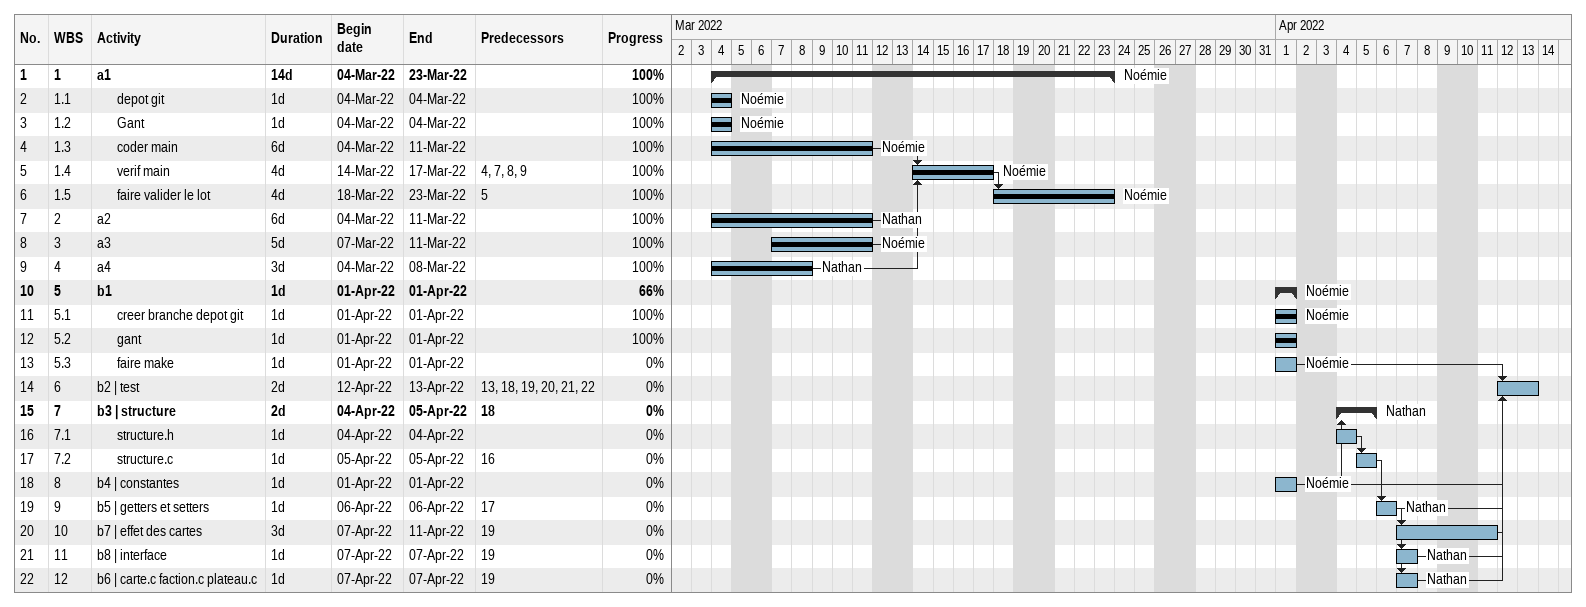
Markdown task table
| ID | WBS | Task | Duration | Start | Finish | Predecessors | Resources | % complete |
|---|---|---|---|---|---|---|---|---|
| 1 | 1 | **a1** | 14d | 2022-03-04 | 2022-03-23 |  | Noémie | 100 |
| 2 | 1.1 | depot git | 1d | 2022-03-04 | 2022-03-04 |  | Noémie | 100 |
| 3 | 1.2 | Gant | 1d | 2022-03-04 | 2022-03-04 |  | Noémie | 100 |
| 4 | 1.3 | coder main | 6d | 2022-03-04 | 2022-03-11 |  | Noémie | 100 |
| 5 | 1.4 | verif main | 4d | 2022-03-14 | 2022-03-17 | 4, 7, 8, 9 | Noémie | 100 |
| 6 | 1.5 | faire valider le lot | 4d | 2022-03-18 | 2022-03-23 | 5 | Noémie | 100 |
| 7 | 2 | a2 | 6d | 2022-03-04 | 2022-03-11 |  | Nathan | 100 |
| 8 | 3 | a3 | 5d | 2022-03-07 | 2022-03-11 |  | Noémie | 100 |
| 9 | 4 | a4 | 3d | 2022-03-04 | 2022-03-08 |  | Nathan | 100 |
| 10 | 5 | **b1** | 1d | 2022-04-01 | 2022-04-01 |  | Noémie | 66 |
| 11 | 5.1 | creer branche depot git | 1d | 2022-04-01 | 2022-04-01 |  | Noémie | 100 |
| 12 | 5.2 | gant | 1d | 2022-04-01 | 2022-04-01 |  |  | 100 |
| 13 | 5.3 | faire make | 1d | 2022-04-01 | 2022-04-01 |  | Noémie | 0 |
| 14 | 6 | b2 \| test | 2d | 2022-04-12 | 2022-04-13 | 13, 18, 19, 20, 21, 22 |  | 0 |
| 15 | 7 | **b3 \| structure** | 2d | 2022-04-04 | 2022-04-05 | 18 | Nathan | 0 |
| 16 | 7.1 | structure.h | 1d | 2022-04-04 | 2022-04-04 |  |  | 0 |
| 17 | 7.2 | structure.c | 1d | 2022-04-05 | 2022-04-05 | 16 |  | 0 |
| 18 | 8 | b4 \| constantes | 1d | 2022-04-01 | 2022-04-01 |  | Noémie | 0 |
| 19 | 9 | b5 \| getters et setters | 1d | 2022-04-06 | 2022-04-06 | 17 | Nathan | 0 |
| 20 | 10 | b7 \| effet des cartes | 3d | 2022-04-07 | 2022-04-11 | 19 |  | 0 |
| 21 | 11 | b8 \| interface | 1d | 2022-04-07 | 2022-04-07 | 19 | Nathan | 0 |
| 22 | 12 | b6 \| carte.c faction.c plateau.c | 1d | 2022-04-07 | 2022-04-07 | 19 | Nathan | 0 |
